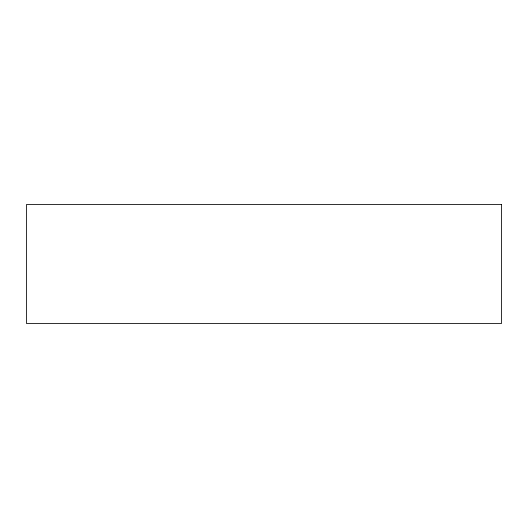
<?xml version="1.0" encoding="UTF-8"?>
<svg xmlns="http://www.w3.org/2000/svg" width="528" height="528" viewBox="0 0 528 528"><rect width="100%" height="100%" fill="white"/><g stroke="black" fill="none" stroke-linecap="round" stroke-linejoin="round"><path stroke-width="0.79" d="M501.6 204.6L26.4 204.6L26.4 323.4L501.6 323.4L501.6 204.6"/></g></svg>
